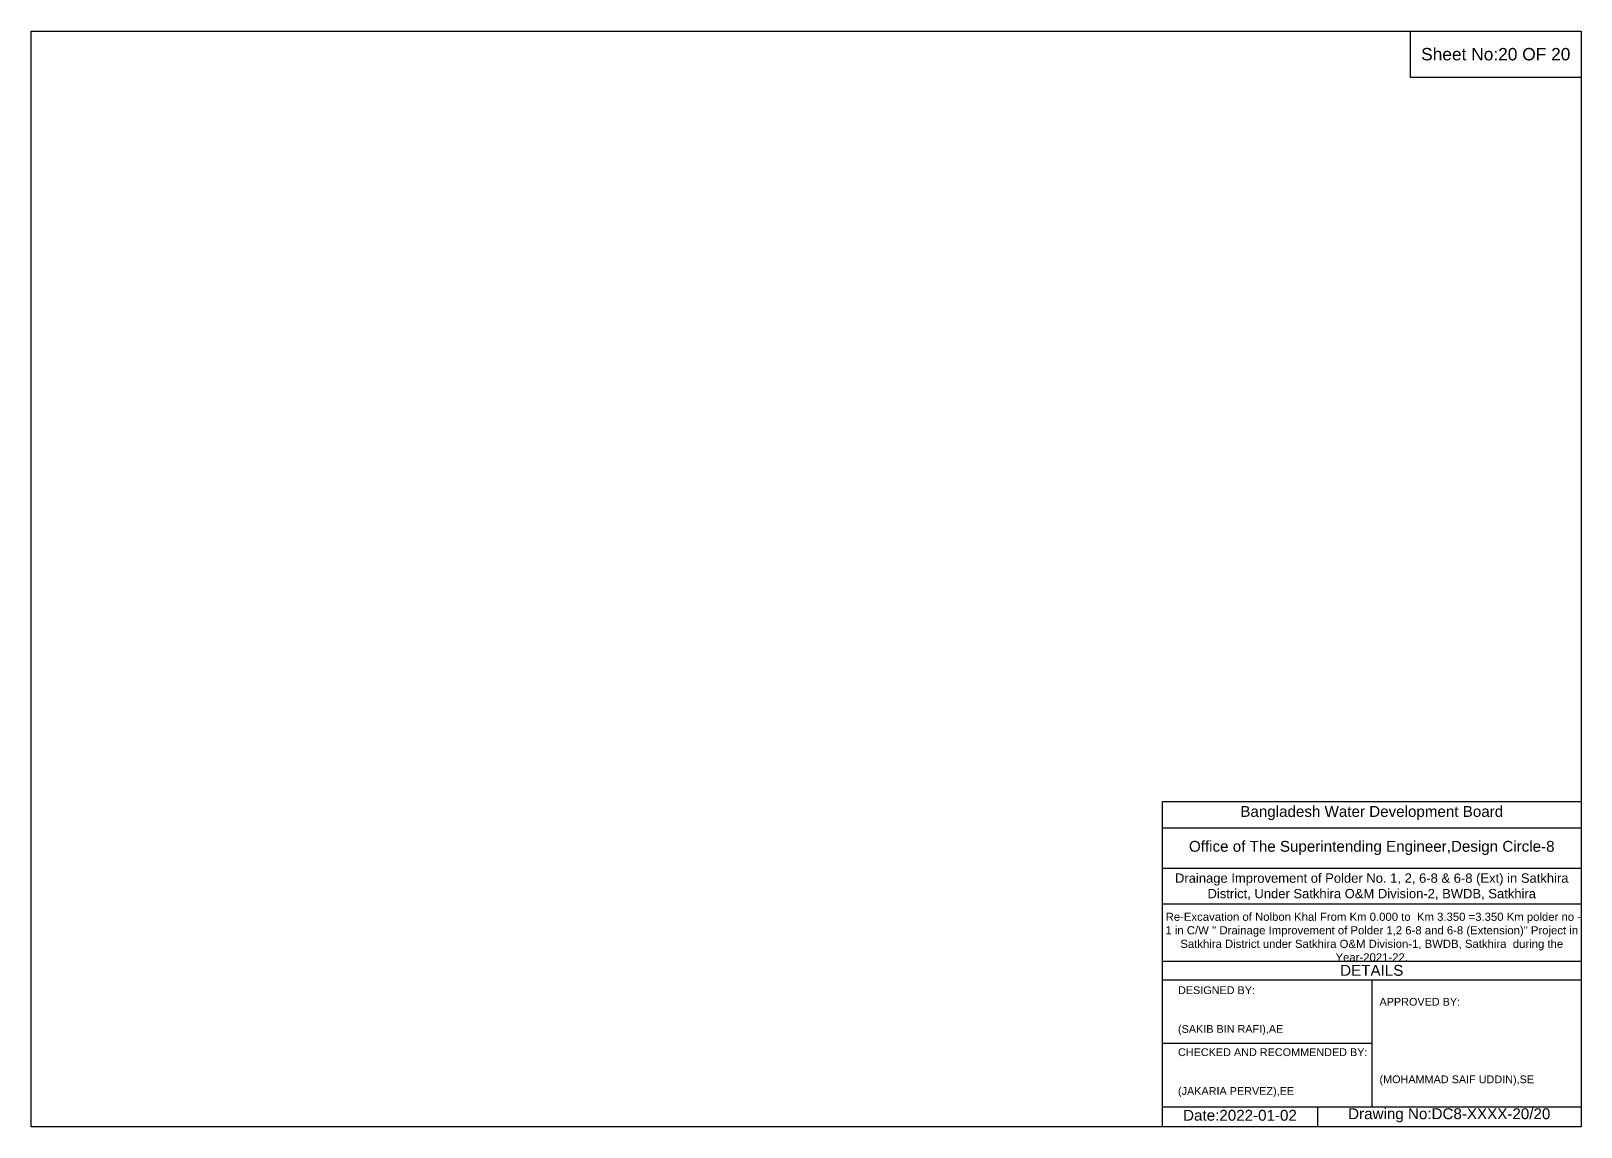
# Model space of a CAD drawing. Header units: inches. Extents: x 91000 to 298000, y -5656 to 0.
# Drawn here: x 290000 to 298000, y -5656 to 0 of the extents above; entities that cross this region are included whole.
import ezdxf

# ---------------------------------------------------------------- set-up
doc = ezdxf.new("R2010")
doc.units = ezdxf.units.IN
doc.header["$LTSCALE"] = 7
doc.header["$MEASUREMENT"] = 0
doc.styles.get("Standard").update_dxf_attribs({"font": 'arial.ttf'})

msp = doc.modelspace()

# ---------------------------------------------------------------- linework, layer by layer
for points in [[(290000, 0), (298000, 0), (298000, -5656), (290000, -5656)], [(297120, 0), (298000, 0), (298000, -240), (297120, -240)]]:
    msp.add_lwpolyline(points, close=True)
for points in [[(295840, -5656), (295840, -3976), (298000, -3976)], [(295840, -4112), (298000, -4112)], [(295840, -4320), (298000, -4320)], [(295840, -4504), (298000, -4504)], [(295840, -4800), (298000, -4800)], [(295840, -4896), (298000, -4896)], [(296920, -4896), (296920, -5552)], [(295840, -5224), (296920, -5224)], [(295840, -5552), (298000, -5552)], [(296640, -5552), (296640, -5656)]]:
    msp.add_lwpolyline(points)

# ---------------------------------------------------------------- texts
at = {"attachment_point": 5}
for s, insert, char_height in [('Sheet No:20 OF 20', (297560, -120), 64), ('Bangladesh Water Development Board', (296920, -4036), 56), ('Office of The Superintending Engineer,Design Circle-8', (296920, -4216), 56)]:
    msp.add_mtext(s, dxfattribs=dict(at, insert=insert, char_height=char_height))
for s, insert, char_height, width, attachment_point in [('Drainage Improvement of Polder No. 1, 2, 6-8 & 6-8 (Ext) in Satkhira District, Under Satkhira O&M Division-2, BWDB, Satkhira', (296920, -4416), 48, 2240, 5), (' Re-Excavation of Nolbon Khal From Km 0.000 to  Km 3.350 =3.350 Km polder no - 1 in C/W \'\' Drainage Improvement of Polder 1,2 6-8 and 6-8 (Extension)" Project in Satkhira District under Satkhira O&M Division-1, BWDB, Satkhira  during the Year-2021-22. ', (296920, -4676), 41.8678, 2160, 5), ('DETAILS', (296920, -4848), 56, 2240, 5), ('DESIGNED BY:^J^J^J(SAKIB BIN RAFI),AE', (295920, -5056), 40, 1120, 4), ('APPROVED BY:^J^J^J^J^J^J(MOHAMMAD SAIF UDDIN),SE', (296960, -5216), 40, 1120, 4), ('CHECKED AND RECOMMENDED BY:^J^J^J(JAKARIA PERVEZ),EE', (295920, -5376), 40, 1120, 4), ('Date:2022-01-02', (296240, -5596), 56, 1120, 5), ('Drawing No:DC8-XXXX-20/20', (297320, -5596), 56, 1760, 5)]:
    msp.add_mtext(s, dxfattribs=dict(insert=insert, char_height=char_height, width=width, attachment_point=attachment_point))

doc.saveas('drawing.dxf')
